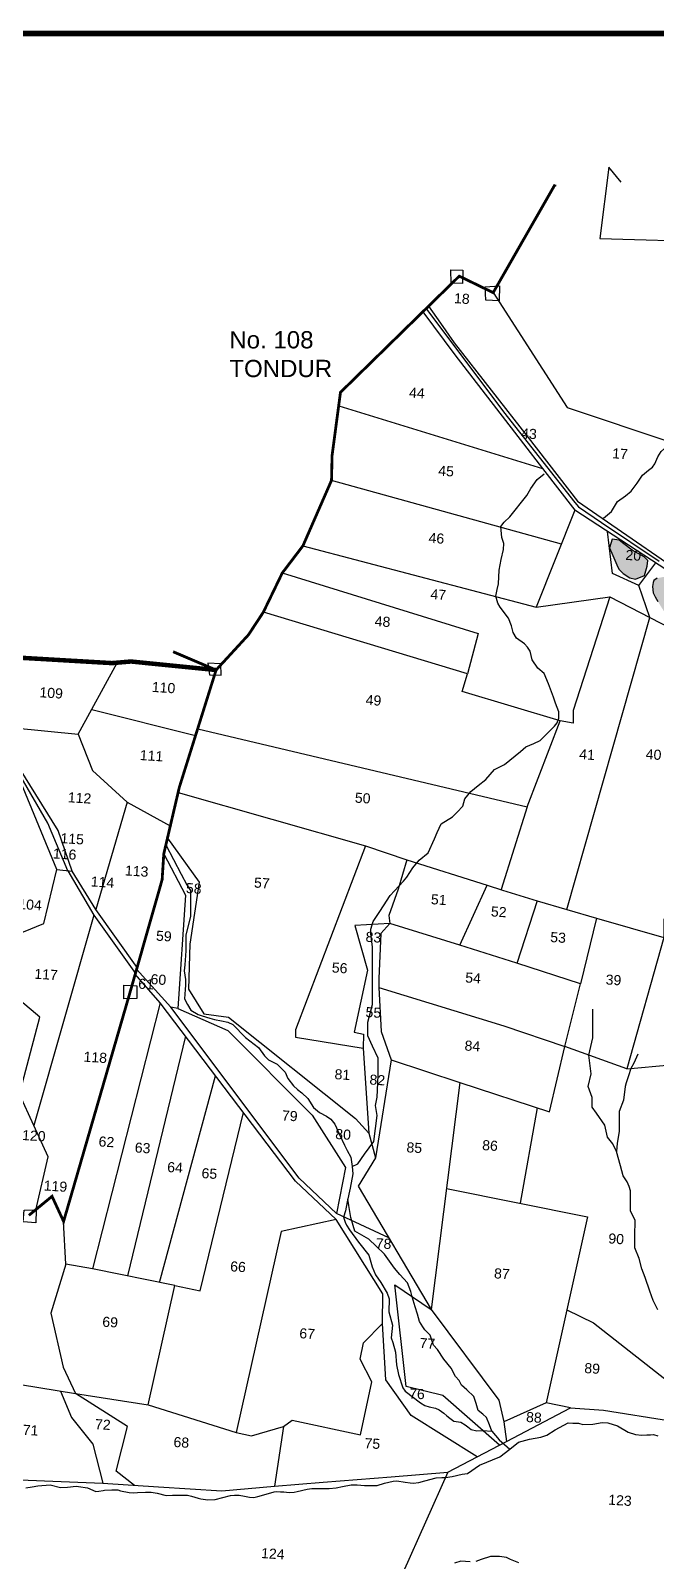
# Model space of a CAD drawing. Header units: inches. Extents: x 201618 to 222325, y 1599056 to 1612709.
# Drawn here: x 207819 to 208939, y 1609035 to 1611773 of the extents above; entities that cross this region are included whole.
import ezdxf

# ---------------------------------------------------------------- set-up
doc = ezdxf.new("R2010")
doc.units = ezdxf.units.IN
doc.header["$LTSCALE"] = 15
doc.header["$MEASUREMENT"] = 0
doc.linetypes.add('ACAD_ISO02W100', pattern=[15, 12, -3])
for name, color, linetype in [('PLOT', 7, 'Continuous'), ('PLOTS NO', 7, 'Continuous'), ('ROAD', 1, 'Continuous'), ('STREAM', 4, 'Continuous'), ('TANKS', 4, 'Continuous'), ('TEXT', 1, 'Continuous'), ('text2', 7, 'Continuous'), ('VILLAGE BOUNDARY STONES', 1, 'Continuous'), ('VILLAGE BOUNDAY', 5, 'Continuous'), ('VILLAGE BOUNDRY', 5, 'Continuous')]:
    doc.layers.add(name, color=color, linetype=linetype)
doc.styles.get("Standard").update_dxf_attribs({"font": 'arial.ttf'})

msp = doc.modelspace()

# ---------------------------------------------------------------- hatches: boundary and pattern name
at = {"layer": 'TANKS'}
h = msp.add_hatch(dxfattribs=at)
h.set_pattern_fill('DASH', color=256, scale=30.795946, angle=0.0563)
h.set_pattern_definition([(0.05631, (209817.5645, 1606556.82), (3.8457085, 3.8532744), [3.849493, -3.849493])])
h.paths.add_polyline_path([(209361.9, 1610552.7), (209383.8, 1610531.1), (209391.8, 1610521.9), (209397.9, 1610517), (209423.5, 1610500.7), (209448.8, 1610480.9), (209476.7, 1610462.7), (209484.4, 1610455), (209499.4, 1610440.2), (209507.9, 1610425.4), (209517, 1610405.5), (209518.9, 1610395.6), (209517.7, 1610389.6), (209515.6, 1610385.8), (209503.5, 1610365.9), (209496.6, 1610362.9), (209490, 1610359.8), (209482.6, 1610356), (209471.6, 1610348.3), (209465, 1610345.8), (209457, 1610345.2), (209425.1, 1610339.7), (209402, 1610346.3), (209380.6, 1610351.5), (209358.3, 1610364.9), (209340.6, 1610378.1), (209327.1, 1610403.4), (209313.3, 1610432.2), (209306.4, 1610450), (209307.2, 1610478), (209308.6, 1610496.2), (209315.1, 1610508.8), (209323.4, 1610520.9), (209341.8, 1610541.4), (209349, 1610546.6), (209353.9, 1610550.5)])
h.paths.add_polyline_path([(209263.1, 1610493.6), (209270.7, 1610500.7), (209281.9, 1610513.3), (209288.6, 1610528.2), (209291.4, 1610544.5), (209291.2, 1610574.4), (209288.4, 1610584.1), (209283.1, 1610596), (209271.6, 1610609.9), (209259.6, 1610622.2), (209233, 1610639.1), (209205.6, 1610656.1), (209179.2, 1610672.3), (209156.6, 1610684.4), (209096.6, 1610714.4), (209064.3, 1610735), (209026, 1610756.7), (209003.8, 1610770.6), (208980.7, 1610786.9), (208969.9, 1610794.1), (208961.1, 1610796.7), (208951.2, 1610796.2), (208940.1, 1610793.9), (208934.3, 1610789.7), (208932.7, 1610786), (208931.7, 1610779.1), (208932.8, 1610767.7), (208936.3, 1610760.3), (208941.1, 1610752.5), (208945.1, 1610746), (208957.4, 1610726.4), (208964.7, 1610716.3), (208978.5, 1610709.8), (208983.9, 1610707), (208994.3, 1610705.9), (209007.6, 1610705.1), (209028.4, 1610706.2), (209060.9, 1610704), (209077.8, 1610700.1), (209097.8, 1610684), (209111.4, 1610665.5), (209127.2, 1610642.7), (209144.8, 1610622.5), (209151.3, 1610607), (209153.8, 1610585.9), (209153, 1610560.3), (209152.5, 1610545.9), (209157.3, 1610530.4), (209159.3, 1610527.3), (209164.1, 1610515.9), (209176.5, 1610506.9), (209183.5, 1610503.2), (209197.4, 1610499), (209219.9, 1610497.6), (209229.8, 1610497.1), (209249, 1610496)])
h.paths.add_polyline_path([(208859.2, 1610863.5), (208854.8, 1610848), (208860.6, 1610834.4), (208867.6, 1610818.1), (208871.7, 1610810.1), (208879, 1610802.3), (208891.1, 1610794.4), (208901.4, 1610792), (208917.2, 1610798.8), (208922.1, 1610815.2), (208923.5, 1610825.5), (208916.8, 1610832.3), (208895.5, 1610844.2), (208880.6, 1610855.6), (208872.2, 1610862)])

# ---------------------------------------------------------------- linework, layer by layer
at = {"layer": 'PLOT'}
for points in [[(208875.5, 1611502.2), (208853.8, 1611529.4), (208837.5, 1611401.5), (209044.6, 1611395.7), (209077.2, 1611497.7)], [(208646.6, 1611304.7), (208779, 1611099.2), (208966, 1611036.4), (209140.3, 1611006.7), (209176.2, 1611006.8), (209058.9, 1610743.4), (209039.5, 1610754.4), (208792.8, 1610915.5)], [(208520.9, 1611270.6), (208578.2, 1611193.7), (208701.1, 1611034.5), (208735, 1610990.4), (208792.8, 1610915.5), (208723.8, 1610741.8), (208855.2, 1610760.4), (208789.6, 1610557.3), (208789.6, 1610534.8), (208766.5, 1610538.5), (208590.9, 1610591.1), (208600.4, 1610623.1), (208235.5, 1610733.2)], [(208530.7, 1611280.3), (208552.1, 1611249.9), (208576.7, 1611215), (208709, 1611045.5), (208797.6, 1610931.7), (209044.8, 1610761.3), (209110, 1610900.3), (209130.2, 1610980.5), (209134.8, 1611007.6)], [(208370.2, 1611102.5), (208735, 1610990.4)], [(208768.7, 1610854.8), (208357.4, 1610968.9)], [(208907.2, 1610780.9), (208860.3, 1610802.3), (208851.2, 1610877.4)], [(208306.3, 1610851.9), (208723.8, 1610741.8)], [(208926.9, 1610723.4), (208907.2, 1610780.9), (208937.4, 1610821.1)], [(208269.3, 1610803.2), (208620, 1610695.1), (208600.4, 1610623.1)], [(208855.2, 1610760.4), (209018, 1610676.3), (209045.9, 1610699.2), (209143, 1610618), (209130.2, 1610504.5), (209118.3, 1610398.6), (209141.2, 1610250.7)], [(208778.3, 1610201.3), (208926.9, 1610723.4)], [(207828.2, 1609663.4), (207850.5, 1609758.9), (207799.4, 1609870.9), (207835.6, 1610008.4), (207774.4, 1610060.8), (207782.9, 1610151.6), (207842.7, 1610176.4), (207865.9, 1610272.7), (207801.4, 1610429), (207795.5, 1610496.1), (207711, 1610656.8)], [(207904.3, 1610514.8), (207974.1, 1610642.8)], [(207928.4, 1610558.9), (208114.3, 1610512.8)], [(207789.4, 1610526), (207904.3, 1610514.8), (207929.9, 1610449.9), (207991.9, 1610393.3), (207936, 1610201.5), (207893.7, 1610269.6), (207868.2, 1610342.5), (207799.2, 1610454.2)], [(208118, 1610524.7), (208707.4, 1610384.8), (208660.8, 1610237)], [(208707.4, 1610384.8), (208766.5, 1610538.5)], [(207885.9, 1610270.4), (207849.8, 1610355.7), (207799.9, 1610441.9)], [(208083, 1610410.7), (208418.2, 1610315.1), (208292.7, 1609986), (208292.7, 1609973), (208414.1, 1609953.4), (208424.2, 1609801.2), (208436.3, 1609757), (208405.1, 1609706.3), (208535.5, 1609485.5)], [(207991.9, 1610393.3), (208069, 1610350.9)], [(208063.9, 1610329), (208120.8, 1610250.4), (208104.2, 1610139), (208101.4, 1610058.5), (208128.9, 1610014.4), (208173, 1610008.4), (208400.5, 1609827.4), (208424.2, 1609801.2)], [(208057.3, 1610300.7), (208096, 1610226.9), (208082.2, 1610023.9), (208070.2, 1610026.7)], [(208418.2, 1610315.1), (208492.2, 1610290.2), (208476.4, 1610237.8), (208459.9, 1610190.4), (208461.8, 1610176.3), (208399.4, 1610172.7), (208421.9, 1610092.8), (208397.7, 1609981.6), (208414.4, 1609978), (208414.1, 1609953.4)], [(207865.9, 1610272.7), (207893.7, 1610269.6)], [(208492.2, 1610290.2), (208635.9, 1610244.9), (208663.5, 1610236.1), (208725.1, 1610216.7), (208689.2, 1610104.9)], [(207885.9, 1610270.4), (207932, 1610190.9), (207824.9, 1609814.9)], [(208586.8, 1610137.3), (208635.9, 1610244.9)], [(207932, 1610190.9), (208006.5, 1610086.7)], [(208009.6, 1610097.4), (207936, 1610201.5)], [(208725.1, 1610216.7), (208831.5, 1610186), (208803.1, 1610068.3)], [(208461.8, 1610176.3), (208445.7, 1610158.1), (208442, 1610077.7), (208442, 1610061.8), (208665.9, 1609993.3), (208775.1, 1609956.2), (208803.1, 1610068.3), (208688.9, 1610105), (208586.8, 1610137.3), (208461.8, 1610176.3)], [(208831.5, 1610186), (208951.8, 1610151.2), (208886, 1609916.1), (208775.1, 1609956.2)], [(208886, 1609916.1), (208963.9, 1609923.3), (208977.8, 1610025.8), (209004.7, 1610022.1), (208998.9, 1610174.5), (208951.7, 1610183.8), (208951.8, 1610151.2)], [(208365.5, 1609646.9), (208292.9, 1609715.6), (208050.8, 1610034.6), (208006.1, 1610085.3)], [(208459.7, 1609613.9), (208366.6, 1609657.7), (208299.3, 1609720.8), (208070.2, 1610026.7), (208008.8, 1610094.7)], [(208442, 1610061.8), (208446.3, 1609983.2), (208464.3, 1609932.6), (208436.3, 1609757)], [(208050.8, 1610034.6), (207930, 1609558.6), (207882.1, 1609567.1), (207878.1, 1609643.3)], [(208082.2, 1610023.9), (208172, 1609984.8), (208322.8, 1609833.6), (208382.7, 1609739.5), (208366.6, 1609657.7)], [(207993, 1609545.7), (208096.5, 1609974.4)], [(208464.3, 1609932.6), (208587.2, 1609892), (208747.1, 1609839.1), (208775.1, 1609956.2)], [(208049.8, 1609534.2), (208150, 1609903.9)], [(208587.2, 1609892), (208535.5, 1609485.5)], [(208077.1, 1609528.6), (208122.4, 1609519.4), (208200, 1609838)], [(208725.2, 1609846.4), (208694.7, 1609675.7)], [(208563.1, 1609701.9), (208815.1, 1609651.8), (208741.3, 1609319)], [(208617.9, 1609222), (208499.7, 1609296), (208454.5, 1609359.7), (208448.9, 1609460.9), (208449.4, 1609513.6), (208365.5, 1609646.9), (208267.4, 1609625), (208187.1, 1609265.6), (208214.5, 1609259.5), (208271.6, 1609276.2), (208287.2, 1609287.6), (208409.3, 1609261.5), (208429.3, 1609356.2), (208408.6, 1609397.1), (208414.4, 1609426.1), (208448.9, 1609460.9)], [(207882.1, 1609567.1), (207855, 1609479.4), (207877.6, 1609382.4), (207899.1, 1609335.5), (208029.6, 1609315.2), (208077.1, 1609528.6), (207930, 1609558.6)], [(208657.7, 1609242.9), (208556.4, 1609332), (208490.7, 1609348.1), (208470.5, 1609530), (208535.5, 1609485.5), (208657, 1609323.6), (208665.5, 1609284.7)], [(208778.2, 1609485.4), (208826.3, 1609462.1), (208975.8, 1609344.3)], [(207705.7, 1609367.1), (207899.1, 1609335.5)], [(207872.7, 1609339.8), (207892, 1609292.6), (207930.5, 1609245), (207948.1, 1609174.8)], [(208005, 1609171.1), (207972, 1609196.5), (207992.6, 1609276.7), (207899.1, 1609335.5)], [(208029.6, 1609315.2), (208187.1, 1609265.6)], [(208785.2, 1609309.7), (208741.3, 1609319), (208665.5, 1609284.7), (208670.2, 1609249.4)], [(208565.7, 1609194.6), (208670.2, 1609249.4), (208785.2, 1609309.7), (208844.2, 1609305.7), (208963.6, 1609286.5)], [(208271.6, 1609276.2), (208255.1, 1609169.9)], [(207648.2, 1609204.6), (207724.6, 1609184.3), (207948.1, 1609174.8), (208047.7, 1609168.4), (208161.3, 1609161.1), (208255.1, 1609169.9), (208342.3, 1609177.1), (208464.1, 1609186.7), (208565.7, 1609194.6), (208445.8, 1608926.7)]]:
    msp.add_lwpolyline(points, dxfattribs=at)
at = {"layer": 'ROAD'}
msp.add_lwpolyline([(208525.9, 1611277.1), (208665.1, 1611091.7), (208792.5, 1610929.4), (208799.4, 1610921.6), (208840.2, 1610893.5), (208943.6, 1610824.6)], dxfattribs=at)
at = {"layer": 'STREAM'}
for points in [[(208844.2, 1610901.4), (208858.1, 1610913.5), (208869.2, 1610931), (208883.3, 1610941), (208893.4, 1610949.3), (208904.4, 1610964), (208913.9, 1610978.4), (208924.4, 1610987.2), (208931.6, 1610992.5), (208936.1, 1610998.4), (208941.3, 1611010.8), (208947.3, 1611020.7), (208953.4, 1611026.1), (208956.1, 1611027.8), (208965.7, 1611032.6), (208970.5, 1611043), (208974.8, 1611051.1), (208975.5, 1611058.9), (208983, 1611074.2), (208987.6, 1611076.9)], [(208394.5, 1609741.7), (208404.3, 1609746.4), (208416.4, 1609763.4), (208432.9, 1609786.4), (208438.8, 1609832.8), (208435.8, 1609850.6), (208439, 1609865.4), (208440.9, 1609904.1), (208440.9, 1609935.2), (208430.9, 1609956.8), (208422.4, 1609975.1), (208422.4, 1609999.6), (208430.8, 1610031.6), (208430.8, 1610064.4), (208430.8, 1610083.9), (208430.7, 1610100.4), (208430.7, 1610134.4), (208428, 1610157.8), (208428, 1610166.2), (208431.8, 1610180), (208443.6, 1610197.7), (208450.4, 1610207.9), (208462.6, 1610226.1), (208478.1, 1610243.3), (208485.9, 1610252.1), (208492.3, 1610259.2), (208503, 1610275.8), (208514.5, 1610289.5), (208530.4, 1610302.8), (208541.7, 1610327.7), (208546.7, 1610338.9), (208553.8, 1610354.5), (208573.7, 1610366.9), (208582.2, 1610375.6), (208592.1, 1610385.9), (208596.1, 1610399.1), (208606.5, 1610412.5), (208619.7, 1610422.9), (208633.4, 1610433.7), (208648.7, 1610451.4), (208667, 1610460.4), (208695.3, 1610484.1), (208704.8, 1610492.1), (208719.1, 1610498.4), (208730.8, 1610503.5), (208746.2, 1610519.2), (208756.4, 1610529.4), (208760.9, 1610535.4), (208764.1, 1610543.4), (208764.2, 1610555), (208758.3, 1610570.5), (208754.3, 1610581.1), (208745.3, 1610604.7), (208738.1, 1610623.6), (208726.7, 1610632.9), (208716.2, 1610647.6), (208712.9, 1610663.2), (208708.2, 1610670.6), (208702.6, 1610676.2), (208688.5, 1610686.4), (208682.4, 1610696.6), (208679.4, 1610708.7), (208674.1, 1610722.3), (208659.4, 1610741.8), (208654.9, 1610749.5), (208651.3, 1610761.9), (208653.8, 1610773.8), (208656.3, 1610783.8), (208657.4, 1610808.1), (208660.7, 1610827.1), (208664.8, 1610845.5), (208665.4, 1610856), (208662.3, 1610866.5), (208660.6, 1610886.1), (208666.1, 1610894.4), (208676.6, 1610903.8), (208706.8, 1610941.9), (208714, 1610954.1), (208725.3, 1610970.4), (208737.7, 1610980.6)], [(208061.1, 1610317.1), (208088.4, 1610264.5), (208098.3, 1610245.3), (208105.3, 1610235), (208105.3, 1610189.6), (208096.9, 1610155.1), (208096.7, 1610137), (208096.7, 1610127.5), (208094.8, 1610102.2), (208094, 1610091.3), (208096.1, 1610076.2), (208096.1, 1610066.1), (208095.3, 1610058), (208094.4, 1610041.2), (208099.6, 1610031.2), (208105.9, 1610021.1), (208119.1, 1610013.4), (208125.9, 1610011.2), (208139.6, 1610007), (208148.3, 1610004.4), (208160.4, 1610001.9), (208172.2, 1610000), (208180.8, 1609995.3), (208203.5, 1609972.3), (208226.9, 1609954.5), (208237.5, 1609939.3), (208244.8, 1609932.6), (208260, 1609924.7), (208274.3, 1609910.5), (208279.2, 1609898.7), (208289.3, 1609885.9), (208296.8, 1609879.3), (208304, 1609873.4), (208314.8, 1609862.9), (208325.4, 1609846.8), (208336, 1609838.1), (208348.7, 1609831.4), (208356.3, 1609826), (208363.4, 1609817), (208371.8, 1609798.8), (208380.9, 1609779.5), (208385.3, 1609770.4), (208391.7, 1609758.3), (208394.5, 1609741.7), (208395.3, 1609728.3), (208390.9, 1609703), (208385.3, 1609678.5), (208382.3, 1609662.4), (208378.7, 1609650.7), (208381.8, 1609642.2), (208384.1, 1609636.8), (208389.7, 1609628.4), (208405.9, 1609606.2), (208424.1, 1609583.2), (208430, 1609562.1), (208435.9, 1609547.5), (208445.4, 1609533.9), (208456.7, 1609515), (208460.8, 1609504.8), (208460, 1609481.6), (208466.2, 1609457.6), (208464.4, 1609434.8), (208466.8, 1609426.6), (208471.6, 1609409.5), (208473.5, 1609386.8), (208477.3, 1609369.4), (208484.8, 1609345.7), (208489.1, 1609339.5), (208516.6, 1609318.7), (208524.3, 1609314.1), (208532, 1609311.6), (208543.7, 1609309), (208550.1, 1609306.5), (208558.4, 1609300.1), (208563.5, 1609295.5), (208569.1, 1609291.1), (208576, 1609286), (208588.8, 1609284.3), (208596.5, 1609279.7), (208601.1, 1609276.1), (208607, 1609271), (208617.4, 1609268.7), (208628.2, 1609269.1), (208644.5, 1609268.4), (208657.6, 1609252.8), (208676.2, 1609236.2)], [(208940.9, 1609484.9), (208932.8, 1609501.6), (208926.9, 1609518.3), (208918.4, 1609542.7), (208912.7, 1609558.7), (208908, 1609577), (208899.8, 1609596), (208899.8, 1609617.8), (208900.8, 1609644.8), (208892.1, 1609662), (208892.1, 1609674.7), (208892, 1609698.1), (208889.6, 1609705.6), (208886.6, 1609714.4), (208879.1, 1609724.9), (208874.2, 1609742.9), (208867.3, 1609768.2), (208860.5, 1609781.8), (208851.2, 1609794.1), (208846.5, 1609815.3), (208831.4, 1609837.1), (208824, 1609847.8), (208824, 1609865), (208816.8, 1609884.5), (208822, 1609907.3), (208817.8, 1609940.8), (208824.8, 1609971.9), (208824.8, 1609993), (208824.8, 1610023)], [(208905.4, 1609942.6), (208898.2, 1609926.3), (208893, 1609916.7), (208888.7, 1609903.7), (208884.6, 1609891), (208882.6, 1609884.8), (208879.5, 1609860.5), (208872.3, 1609840.1), (208872.3, 1609834.4), (208872.3, 1609825.7), (208872.3, 1609818), (208872.3, 1609810.4), (208872.3, 1609804.4), (208868.7, 1609783.3), (208867.3, 1609768.2)], [(208644.5, 1609268.4), (208640.1, 1609279.3), (208634.8, 1609292.5), (208628, 1609298.3), (208619.7, 1609305.2), (208616, 1609317.5), (208612.2, 1609330.2), (208599.6, 1609341.8), (208590.1, 1609350.6), (208585.9, 1609358.8), (208579, 1609365.8), (208571.3, 1609381), (208558.1, 1609396.7), (208547.3, 1609414), (208539.6, 1609421.9), (208533.8, 1609439.9), (208524.4, 1609449.6), (208521, 1609454.9), (208515, 1609464.4), (208511.1, 1609477.5), (208507.2, 1609490.5), (208501.8, 1609508.6), (208499, 1609518.2), (208493.5, 1609533.7), (208479.9, 1609548.6), (208469.9, 1609559.6), (208452.2, 1609584.8), (208437.2, 1609598.9), (208424, 1609611.4), (208399, 1609625.6), (208392.1, 1609650.4), (208388.1, 1609671.9), (208386.3, 1609682.9)], [(207810.7, 1609166.6), (207822, 1609168.7), (207831.9, 1609170.5), (207854, 1609171.9), (207872.7, 1609167.2), (207885.2, 1609168.2), (207900.6, 1609169.8), (207905, 1609169), (207920.8, 1609166.8), (207935.7, 1609160.2), (207941.2, 1609160.9), (207948.7, 1609162), (207951.1, 1609162.3), (207964.5, 1609163.4), (207975.3, 1609163.2), (207980, 1609161.6), (207995.2, 1609158.5), (208003.8, 1609157.9), (208010.4, 1609158.2), (208024.7, 1609158.9), (208034.8, 1609159.1), (208045.5, 1609157.5), (208061.3, 1609153.1), (208072.8, 1609153.5), (208090.1, 1609153.5), (208100, 1609153.6), (208106.9, 1609152), (208118.9, 1609148.2), (208123.9, 1609147.1), (208136.2, 1609145.2), (208149.4, 1609146.1), (208176.9, 1609152.9), (208183.7, 1609153.6), (208192.3, 1609153.5), (208201.7, 1609151.9), (208210.8, 1609149.9), (208218.6, 1609149.5), (208225.8, 1609151.4), (208249.1, 1609158.1), (208254.8, 1609159.4), (208259.8, 1609159.9), (208266.1, 1609159.3), (208271.9, 1609159.3), (208281.6, 1609158.4), (208290.7, 1609159), (208296.2, 1609160.4), (208313.7, 1609164.5), (208321.9, 1609165.6), (208327.7, 1609165.8), (208338.5, 1609165.8), (208344.8, 1609165.3), (208352.9, 1609165.8), (208365.9, 1609167), (208376.9, 1609169.1), (208392.4, 1609172.1), (208403.2, 1609172.3), (208416.7, 1609170.8), (208426.4, 1609170.7), (208439.1, 1609170.8), (208452, 1609175.2), (208467.8, 1609178.8), (208474.5, 1609179.2), (208488.9, 1609177), (208498.1, 1609175.5), (208503.6, 1609175.2), (208513.7, 1609176.1), (208524.4, 1609179), (208544.5, 1609184.4), (208554.8, 1609185.2), (208561.5, 1609185.2), (208573.2, 1609187.1), (208591, 1609191.2), (208600.7, 1609192.3), (208622.1, 1609207.1), (208658.8, 1609222.2), (208676.2, 1609236.2), (208692.1, 1609248.4), (208711.8, 1609253.6), (208731.6, 1609257.4), (208742.5, 1609261.2), (208757.3, 1609270.7), (208780.9, 1609282.9), (208789.2, 1609282.4), (208799.1, 1609282.4), (208806.8, 1609280.1), (208825.1, 1609280.4), (208841.4, 1609283.7), (208851.7, 1609282.8), (208868.8, 1609277.4), (208888.3, 1609266.4), (208901.4, 1609261.9), (208912.8, 1609261.2), (208921.6, 1609261.3), (208927.8, 1609261.4), (208933.7, 1609262.2), (208941.1, 1609259.5)], [(208692.7, 1609032.7), (208677.8, 1609038.4), (208670.3, 1609042.1), (208658.1, 1609043.7), (208641.6, 1609044.2), (208625.2, 1609038.5), (208615.8, 1609035.1)], [(208605.6, 1609034.1), (208588.7, 1609035.5), (208577.6, 1609031.8)]]:
    msp.add_lwpolyline(points, dxfattribs=at)
msp.add_lwpolyline([(208859.2, 1610863.5), (208854.8, 1610848), (208860.6, 1610834.4), (208867.6, 1610818.1), (208871.7, 1610810.1), (208879, 1610802.3), (208891.1, 1610794.4), (208901.4, 1610792), (208917.2, 1610798.8), (208922.1, 1610815.2), (208923.5, 1610825.5), (208916.8, 1610832.3), (208895.5, 1610844.2), (208880.6, 1610855.6), (208872.2, 1610862)], close=True, dxfattribs=at)
at = {"layer": 'TANKS'}
msp.add_lwpolyline([(208940.1, 1610793.9), (208934.3, 1610789.7), (208932.7, 1610786), (208931.7, 1610779.1), (208932.8, 1610767.7), (208936.3, 1610760.3), (208941.1, 1610752.5)], dxfattribs=at)
at = {"layer": 'text2', "color": 5, "const_width": 10}
msp.add_lwpolyline([(202109, 1611768.4), (210966.4, 1611768.4), (210966.4, 1599134.1), (202109, 1599134.1)], close=True, dxfattribs=at)
at = {"layer": 'VILLAGE BOUNDARY STONES'}
for points in [[(208570.8, 1611345.5), (208592.6, 1611345.2), (208592, 1611321.2), (208571.3, 1611321.4)], [(208632.4, 1611315.1), (208658.2, 1611316.6), (208657.4, 1611289.9), (208633.4, 1611291.3)], [(208139.2, 1610621), (208159.7, 1610620.4), (208159.1, 1610640.9), (208136.1, 1610642)], [(207986.1, 1610066.1), (208008.9, 1610064.8), (208009, 1610042), (207985.6, 1610041.7)], [(207807.5, 1609663.6), (207828.8, 1609664), (207828.5, 1609640.9), (207805.7, 1609642.4)]]:
    msp.add_lwpolyline(points, close=True, dxfattribs=at)
at = {"layer": 'VILLAGE BOUNDAY', "linetype": 'ACAD_ISO02W100', "ltscale": 0.2}
for points, const_width in [([(208757.3, 1611498.1), (208646.6, 1611304.7), (208585.9, 1611334.2), (208373.4, 1611126.3), (208358.4, 1611013.3), (208357.4, 1610968.9), (208306.3, 1610851.9), (208269.3, 1610803.2), (208235.5, 1610733.2), (208208.8, 1610692.6), (208150.9, 1610629.6), (208085.1, 1610419.8), (208057.3, 1610300.7), (208054.4, 1610254.7), (207997, 1610053.3), (207878.1, 1609643.3), (207857.4, 1609688.2), (207816, 1609654.2)], 5), ([(205780.5, 1611046.9), (205984.7, 1610989.1), (206354.2, 1610886.5), (206466.4, 1610863.3), (206726, 1610805.9), (207048.7, 1610718.7), (207043.9, 1610668.1), (207288.7, 1610624.4), (207398.9, 1610619.3), (207590.6, 1610663.9), (207964.8, 1610642), (207998.6, 1610644.9), (208150.9, 1610629.6)], 8)]:
    msp.add_lwpolyline(points, dxfattribs=dict(at, const_width=const_width))
at = {"layer": 'VILLAGE BOUNDRY', "const_width": 5.13}
for points in [[(208757.3, 1611498.1), (208757.3, 1611494.8)], [(208150.9, 1610629.6), (208074, 1610662.4)]]:
    msp.add_lwpolyline(points, dxfattribs=at)

# ---------------------------------------------------------------- texts
at = {"layer": 'PLOTS NO'}
for s, p in [('18', (208576.1, 1611286)), ('44', (208495.7, 1611117.2)), ('43', (208696.2, 1611044.3)), ('17', (208859.1, 1611008.5)), ('45', (208547.9, 1610977.5)), ('46', (208530.6, 1610857.2)), ('20', (208882.8, 1610826.7)), ('47', (208534, 1610756.5)), ('48', (208434.2, 1610708.2)), ('110', (208035.5, 1610590.6)), ('109', (207834.4, 1610581)), ('49', (208418, 1610567.4)), ('111', (208014, 1610468.7)), ('41', (208800.1, 1610470.3)), ('40', (208919.1, 1610470.4)), ('112', (207885.2, 1610393.2)), ('50', (208398.7, 1610392.5)), ('115', (207872, 1610320.1)), ('116', (207858.5, 1610292.7)), ('113', (207987.4, 1610262.3)), ('114', (207926.3, 1610242.6)), ('58', (208096.5, 1610230.9)), ('57', (208218.3, 1610240.6)), ('104', (207796.7, 1610202.3)), ('51', (208534.8, 1610210.8)), ('52', (208642.1, 1610189)), ('59', (208043, 1610145.6)), ('83', (208417.9, 1610143.6)), ('53', (208748.3, 1610143.1)), ('117', (207825.3, 1610077.5)), ('60', (208033.2, 1610067.9)), ('56', (208357.5, 1610088.7)), ('54', (208596.2, 1610070.8)), ('39', (208847.4, 1610067.2)), ('61', (208011.2, 1610059.8)), ('55', (208417.8, 1610009)), ('118', (207913.3, 1609929.2)), ('84', (208595, 1609949.1)), ('81', (208362.4, 1609897.9)), ('82', (208424.9, 1609888.3)), ('79', (208268.2, 1609824.1)), ('80', (208363.7, 1609790.9)), ('120', (207803.4, 1609789)), ('62', (207940.3, 1609777.6)), ('63', (208005, 1609766.7)), ('85', (208491, 1609767.1)), ('86', (208626.5, 1609771)), ('64', (208063, 1609731.8)), ('65', (208124.4, 1609720.9)), ('119', (207842.1, 1609698.7)), ('90', (208852.2, 1609604.1)), ('78', (208436.1, 1609595.5)), ('66', (208175.7, 1609554.2)), ('87', (208647.7, 1609541.7)), ('69', (207946.9, 1609455.1)), ('67', (208299.4, 1609434.5)), ('77', (208514.4, 1609417)), ('89', (208809.2, 1609372.2)), ('76', (208495.8, 1609326.8)), ('72', (207933.8, 1609271.9)), ('88', (208705, 1609284.7)), ('71', (207804.5, 1609261.8)), ('68', (208074.2, 1609240)), ('75', (208416, 1609237.9)), ('123', (208852, 1609136.8)), ('124', (208231, 1609041.2))]:
    msp.add_text(s, height=18, rotation=356.3896, dxfattribs=at).set_placement(p)
at = {"layer": 'TEXT', "insert": (208174.5, 1611235.7), "char_height": 30.8, "width": 460.149, "attachment_point": 1, "rotation": 0.0563}
msp.add_mtext('No. 108\\PTONDUR', dxfattribs=at)

doc.saveas('drawing.dxf')
